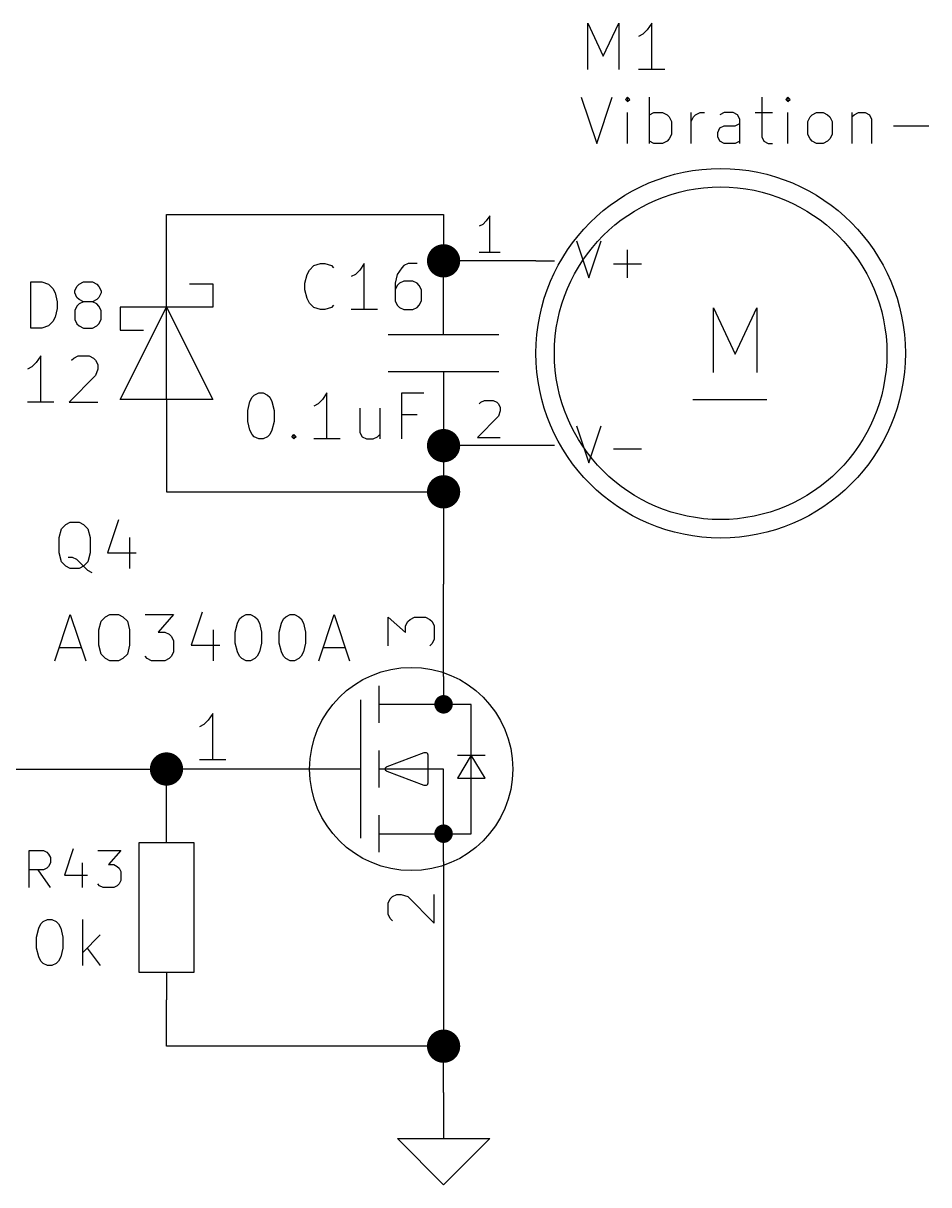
# Model space of a CAD drawing. Header units: inches. Extents: x 0.4 to 16.1, y -11.3 to -0.4.
# Drawn here: x 5.745 to 6.725, y -4.4 to -3.143 of the extents above; entities that cross this region are included whole.
import ezdxf

# ---------------------------------------------------------------- set-up
doc = ezdxf.new("R2010")
doc.units = ezdxf.units.IN
doc.header["$MEASUREMENT"] = 0
for name, color, linetype in [('GREENSIXTYFIVE', 129, 'CONTINUOUS'), ('LIGHTGREEN', 92, 'CONTINUOUS'), ('LIGHTRED', 12, 'CONTINUOUS'), ('RED', 14, 'CONTINUOUS')]:
    doc.layers.add(name, color=color, linetype=linetype)

msp = doc.modelspace()

# ---------------------------------------------------------------- linework, layer by layer
at = {"layer": 'GREENSIXTYFIVE', "linetype": 'CONTINUOUS'}
for p, q in [((6.3563, -3.1928), (6.3563, -3.1428)), ((6.3563, -3.1428), (6.3729, -3.1785)), ((6.3563, -3.1928), (6.3563, -3.1428)), ((6.3563, -3.1428), (6.3729, -3.1785)), ((6.3729, -3.1785), (6.3896, -3.1428)), ((6.3729, -3.1785), (6.3896, -3.1428)), ((6.3896, -3.1428), (6.3896, -3.1928)), ((6.3896, -3.1428), (6.3896, -3.1928)), ((6.4253, -3.1428), (6.4206, -3.1499)), ((6.4253, -3.1428), (6.4206, -3.1499)), ((6.4253, -3.1928), (6.4253, -3.1428)), ((6.4253, -3.1928), (6.4253, -3.1428)), ((6.4158, -3.1547), (6.411, -3.1571)), ((6.4158, -3.1547), (6.411, -3.1571)), ((6.4206, -3.1499), (6.4158, -3.1547)), ((6.4206, -3.1499), (6.4158, -3.1547)), ((6.4396, -3.1928), (6.411, -3.1928)), ((6.4396, -3.1928), (6.411, -3.1928)), ((6.3491, -3.2228), (6.3658, -3.2728)), ((6.3491, -3.2228), (6.3658, -3.2728)), ((6.3658, -3.2728), (6.3825, -3.2228)), ((6.3658, -3.2728), (6.3825, -3.2228)), ((6.3991, -3.2228), (6.3968, -3.2252)), ((6.3991, -3.2228), (6.3968, -3.2252)), ((6.3968, -3.2252), (6.3991, -3.2276)), ((6.3968, -3.2252), (6.3991, -3.2276)), ((6.4015, -3.2252), (6.3991, -3.2228)), ((6.3991, -3.2228), (6.3991, -3.2276)), ((6.4015, -3.2252), (6.3991, -3.2228)), ((6.3991, -3.2228), (6.3991, -3.2276)), ((6.3991, -3.2276), (6.4015, -3.2252)), ((6.3991, -3.2276), (6.4015, -3.2252)), ((6.4229, -3.2728), (6.4229, -3.2228)), ((6.4229, -3.2728), (6.4229, -3.2228)), ((6.5444, -3.2228), (6.5444, -3.2657)), ((6.5444, -3.2228), (6.5444, -3.2657)), ((6.5729, -3.2228), (6.5706, -3.2252)), ((6.5729, -3.2228), (6.5706, -3.2252)), ((6.5706, -3.2252), (6.5729, -3.2276)), ((6.5706, -3.2252), (6.5729, -3.2276)), ((6.5753, -3.2252), (6.5729, -3.2228)), ((6.5729, -3.2228), (6.5729, -3.2276)), ((6.5753, -3.2252), (6.5729, -3.2228)), ((6.5729, -3.2228), (6.5729, -3.2276)), ((6.5729, -3.2276), (6.5753, -3.2252)), ((6.5729, -3.2276), (6.5753, -3.2252)), ((6.3991, -3.2728), (6.3991, -3.2395)), ((6.3991, -3.2728), (6.3991, -3.2395)), ((6.4229, -3.2419), (6.4277, -3.2395)), ((6.4229, -3.2419), (6.4277, -3.2395)), ((6.4277, -3.2395), (6.4372, -3.2395)), ((6.4277, -3.2395), (6.4372, -3.2395)), ((6.4372, -3.2395), (6.442, -3.2419)), ((6.4372, -3.2395), (6.442, -3.2419)), ((6.442, -3.2419), (6.4444, -3.2442)), ((6.442, -3.2419), (6.4444, -3.2442)), ((6.4682, -3.2728), (6.4682, -3.2395)), ((6.4682, -3.2728), (6.4682, -3.2395)), ((6.4706, -3.2442), (6.4729, -3.2419)), ((6.4706, -3.2442), (6.4729, -3.2419)), ((6.4729, -3.2419), (6.4777, -3.2395)), ((6.4729, -3.2419), (6.4777, -3.2395)), ((6.4777, -3.2395), (6.4825, -3.2395)), ((6.4777, -3.2395), (6.4825, -3.2395)), ((6.5039, -3.2395), (6.4991, -3.2419)), ((6.5039, -3.2395), (6.4991, -3.2419)), ((6.5134, -3.2395), (6.5039, -3.2395)), ((6.5134, -3.2395), (6.5039, -3.2395)), ((6.5182, -3.2419), (6.5134, -3.2395)), ((6.5182, -3.2419), (6.5134, -3.2395)), ((6.5206, -3.2466), (6.5182, -3.2419)), ((6.5206, -3.2466), (6.5182, -3.2419)), ((6.5372, -3.2395), (6.5563, -3.2395)), ((6.5372, -3.2395), (6.5563, -3.2395)), ((6.5729, -3.2728), (6.5729, -3.2395)), ((6.5729, -3.2728), (6.5729, -3.2395)), ((6.5968, -3.2442), (6.5991, -3.2419)), ((6.5968, -3.2442), (6.5991, -3.2419)), ((6.5991, -3.2419), (6.6039, -3.2395)), ((6.5991, -3.2419), (6.6039, -3.2395)), ((6.6039, -3.2395), (6.611, -3.2395)), ((6.6039, -3.2395), (6.611, -3.2395)), ((6.611, -3.2395), (6.6158, -3.2419)), ((6.611, -3.2395), (6.6158, -3.2419)), ((6.6158, -3.2419), (6.6182, -3.2442)), ((6.6158, -3.2419), (6.6182, -3.2442)), ((6.642, -3.2395), (6.642, -3.2728)), ((6.642, -3.2395), (6.642, -3.2728)), ((6.642, -3.2442), (6.6444, -3.2419)), ((6.642, -3.2442), (6.6444, -3.2419)), ((6.6444, -3.2419), (6.6491, -3.2395)), ((6.6444, -3.2419), (6.6491, -3.2395)), ((6.6491, -3.2395), (6.6563, -3.2395)), ((6.6491, -3.2395), (6.6563, -3.2395)), ((6.6563, -3.2395), (6.661, -3.2419)), ((6.6563, -3.2395), (6.661, -3.2419)), ((6.661, -3.2419), (6.6634, -3.2466)), ((6.661, -3.2419), (6.6634, -3.2466)), ((6.4444, -3.2442), (6.4468, -3.249)), ((6.4444, -3.2442), (6.4468, -3.249)), ((6.4468, -3.249), (6.4468, -3.2633)), ((6.4468, -3.249), (6.4468, -3.2633)), ((6.4682, -3.249), (6.4706, -3.2442)), ((6.4682, -3.249), (6.4706, -3.2442)), ((6.4968, -3.2609), (6.4991, -3.2561)), ((6.4968, -3.2609), (6.4991, -3.2561)), ((6.4991, -3.2561), (6.5039, -3.2538)), ((6.4991, -3.2561), (6.5039, -3.2538)), ((6.5039, -3.2538), (6.5158, -3.2538)), ((6.5039, -3.2538), (6.5158, -3.2538)), ((6.5158, -3.2538), (6.5206, -3.2514)), ((6.5158, -3.2538), (6.5206, -3.2514)), ((6.5206, -3.2728), (6.5206, -3.2466)), ((6.5206, -3.2728), (6.5206, -3.2466)), ((6.5944, -3.249), (6.5968, -3.2442)), ((6.5944, -3.249), (6.5968, -3.2442)), ((6.5944, -3.2633), (6.5944, -3.249)), ((6.5944, -3.2633), (6.5944, -3.249)), ((6.6182, -3.2442), (6.6206, -3.249)), ((6.6182, -3.2442), (6.6206, -3.249)), ((6.6206, -3.249), (6.6206, -3.2633)), ((6.6206, -3.249), (6.6206, -3.2633)), ((6.6634, -3.2466), (6.6634, -3.2728)), ((6.6634, -3.2466), (6.6634, -3.2728)), ((6.6872, -3.2538), (6.7253, -3.2538)), ((6.6872, -3.2538), (6.7253, -3.2538)), ((6.4444, -3.268), (6.442, -3.2704)), ((6.4444, -3.268), (6.442, -3.2704)), ((6.4468, -3.2633), (6.4444, -3.268)), ((6.4468, -3.2633), (6.4444, -3.268)), ((6.4968, -3.2657), (6.4968, -3.2609)), ((6.4968, -3.2657), (6.4968, -3.2609)), ((6.4991, -3.2704), (6.4968, -3.2657)), ((6.4991, -3.2704), (6.4968, -3.2657)), ((6.5444, -3.2657), (6.5468, -3.2704)), ((6.5444, -3.2657), (6.5468, -3.2704)), ((6.5968, -3.268), (6.5944, -3.2633)), ((6.5968, -3.268), (6.5944, -3.2633)), ((6.5991, -3.2704), (6.5968, -3.268)), ((6.5991, -3.2704), (6.5968, -3.268)), ((6.6182, -3.268), (6.6158, -3.2704)), ((6.6182, -3.268), (6.6158, -3.2704)), ((6.6206, -3.2633), (6.6182, -3.268)), ((6.6206, -3.2633), (6.6182, -3.268)), ((6.4277, -3.2728), (6.4229, -3.2704)), ((6.4277, -3.2728), (6.4229, -3.2704)), ((6.4372, -3.2728), (6.4277, -3.2728)), ((6.4372, -3.2728), (6.4277, -3.2728)), ((6.442, -3.2704), (6.4372, -3.2728)), ((6.442, -3.2704), (6.4372, -3.2728)), ((6.5039, -3.2728), (6.4991, -3.2704)), ((6.5039, -3.2728), (6.4991, -3.2704)), ((6.5158, -3.2728), (6.5039, -3.2728)), ((6.5158, -3.2728), (6.5039, -3.2728)), ((6.5206, -3.2704), (6.5158, -3.2728)), ((6.5206, -3.2704), (6.5158, -3.2728)), ((6.5468, -3.2704), (6.5515, -3.2728)), ((6.5468, -3.2704), (6.5515, -3.2728)), ((6.5515, -3.2728), (6.5563, -3.2728)), ((6.5515, -3.2728), (6.5563, -3.2728)), ((6.6039, -3.2728), (6.5991, -3.2704)), ((6.6039, -3.2728), (6.5991, -3.2704)), ((6.611, -3.2728), (6.6039, -3.2728)), ((6.611, -3.2728), (6.6039, -3.2728)), ((6.6158, -3.2704), (6.611, -3.2728)), ((6.6158, -3.2704), (6.611, -3.2728)), ((6.3438, -3.3785), (6.3571, -3.4185)), ((6.3438, -3.3785), (6.3571, -3.4185)), ((6.3571, -3.4185), (6.3705, -3.3785)), ((6.3571, -3.4185), (6.3705, -3.3785)), ((6.399, -3.4185), (6.399, -3.388)), ((6.399, -3.4185), (6.399, -3.388)), ((6.0547, -3.4099), (6.0594, -3.4052)), ((6.0547, -3.4099), (6.0594, -3.4052)), ((6.0594, -3.4052), (6.0666, -3.4028)), ((6.0594, -3.4052), (6.0666, -3.4028)), ((6.0666, -3.4028), (6.0713, -3.4028)), ((6.0666, -3.4028), (6.0713, -3.4028)), ((6.0713, -3.4028), (6.0785, -3.4052)), ((6.0713, -3.4028), (6.0785, -3.4052)), ((6.0785, -3.4052), (6.0809, -3.4076)), ((6.0785, -3.4052), (6.0809, -3.4076)), ((6.1142, -3.4028), (6.1094, -3.4099)), ((6.1142, -3.4028), (6.1094, -3.4099)), ((6.1142, -3.4528), (6.1142, -3.4028)), ((6.1142, -3.4528), (6.1142, -3.4028)), ((6.1571, -3.4052), (6.1547, -3.4076)), ((6.1571, -3.4052), (6.1547, -3.4076)), ((6.1618, -3.4028), (6.1571, -3.4052)), ((6.1618, -3.4028), (6.1571, -3.4052)), ((6.1713, -3.4028), (6.1618, -3.4028)), ((6.1713, -3.4028), (6.1618, -3.4028)), ((6.3838, -3.4033), (6.4143, -3.4033)), ((6.3838, -3.4033), (6.4143, -3.4033)), ((6.0499, -3.4242), (6.0523, -3.4147)), ((6.0499, -3.4242), (6.0523, -3.4147)), ((6.0523, -3.4147), (6.0547, -3.4099)), ((6.0523, -3.4147), (6.0547, -3.4099)), ((6.1047, -3.4147), (6.0999, -3.4171)), ((6.1047, -3.4147), (6.0999, -3.4171)), ((6.1094, -3.4099), (6.1047, -3.4147)), ((6.1094, -3.4099), (6.1047, -3.4147)), ((6.1499, -3.4147), (6.1475, -3.4242)), ((6.1499, -3.4147), (6.1475, -3.4242)), ((6.1547, -3.4076), (6.1499, -3.4147)), ((6.1547, -3.4076), (6.1499, -3.4147)), ((5.7531, -3.4728), (5.7531, -3.4228)), ((5.7531, -3.4228), (5.765, -3.4228)), ((5.7531, -3.4728), (5.7531, -3.4228)), ((5.7531, -3.4228), (5.765, -3.4228)), ((5.765, -3.4228), (5.7721, -3.4252)), ((5.765, -3.4228), (5.7721, -3.4252)), ((5.7721, -3.4252), (5.7769, -3.4299)), ((5.7721, -3.4252), (5.7769, -3.4299)), ((5.7769, -3.4299), (5.7793, -3.4347)), ((5.7769, -3.4299), (5.7793, -3.4347)), ((5.8007, -3.4323), (5.8031, -3.4276)), ((5.8007, -3.4323), (5.8031, -3.4276)), ((5.8031, -3.4276), (5.8055, -3.4252)), ((5.8031, -3.4276), (5.8055, -3.4252)), ((5.8055, -3.4252), (5.8102, -3.4228)), ((5.8055, -3.4252), (5.8102, -3.4228)), ((5.8102, -3.4228), (5.8198, -3.4228)), ((5.8102, -3.4228), (5.8198, -3.4228)), ((5.8198, -3.4228), (5.8245, -3.4252)), ((5.8198, -3.4228), (5.8245, -3.4252)), ((5.8245, -3.4252), (5.8269, -3.4276)), ((5.8245, -3.4252), (5.8269, -3.4276)), ((5.8269, -3.4276), (5.8293, -3.4323)), ((5.8269, -3.4276), (5.8293, -3.4323)), ((6.0499, -3.4314), (6.0499, -3.4242)), ((6.0499, -3.4314), (6.0499, -3.4242)), ((6.0523, -3.4409), (6.0499, -3.4314)), ((6.0523, -3.4409), (6.0499, -3.4314)), ((6.1475, -3.4242), (6.1475, -3.4433)), ((6.1475, -3.4242), (6.1475, -3.4433)), ((6.1499, -3.4266), (6.1475, -3.4314)), ((6.1499, -3.4266), (6.1475, -3.4314)), ((6.1523, -3.4242), (6.1499, -3.4266)), ((6.1523, -3.4242), (6.1499, -3.4266)), ((6.1571, -3.4219), (6.1523, -3.4242)), ((6.1571, -3.4219), (6.1523, -3.4242)), ((6.1666, -3.4219), (6.1571, -3.4219)), ((6.1666, -3.4219), (6.1571, -3.4219)), ((6.1713, -3.4242), (6.1666, -3.4219)), ((6.1713, -3.4242), (6.1666, -3.4219)), ((6.1737, -3.4266), (6.1713, -3.4242)), ((6.1737, -3.4266), (6.1713, -3.4242)), ((6.1761, -3.4314), (6.1737, -3.4266)), ((6.1761, -3.4314), (6.1737, -3.4266)), ((6.1761, -3.4433), (6.1761, -3.4314)), ((6.1761, -3.4433), (6.1761, -3.4314)), ((5.7793, -3.4347), (5.7817, -3.4442)), ((5.7793, -3.4347), (5.7817, -3.4442)), ((5.7817, -3.4442), (5.7817, -3.4514)), ((5.7817, -3.4442), (5.7817, -3.4514)), ((5.8007, -3.4347), (5.8007, -3.4323)), ((5.8007, -3.4347), (5.8007, -3.4323)), ((5.8031, -3.4395), (5.8007, -3.4347)), ((5.8031, -3.4395), (5.8007, -3.4347)), ((5.8055, -3.4419), (5.8031, -3.4395)), ((5.8055, -3.4419), (5.8031, -3.4395)), ((5.8102, -3.4442), (5.8055, -3.4419)), ((5.8102, -3.4442), (5.8055, -3.4419)), ((5.8102, -3.4442), (5.8055, -3.4466)), ((5.8102, -3.4442), (5.8055, -3.4466)), ((5.8198, -3.4442), (5.8102, -3.4442)), ((5.8198, -3.4442), (5.8102, -3.4442)), ((5.8245, -3.4419), (5.8198, -3.4442)), ((5.8245, -3.4419), (5.8198, -3.4442)), ((5.8245, -3.4466), (5.8198, -3.4442)), ((5.8245, -3.4466), (5.8198, -3.4442)), ((5.8269, -3.4395), (5.8245, -3.4419)), ((5.8269, -3.4395), (5.8245, -3.4419)), ((5.8293, -3.4347), (5.8269, -3.4395)), ((5.8293, -3.4347), (5.8269, -3.4395)), ((5.8293, -3.4323), (5.8293, -3.4347)), ((5.8293, -3.4323), (5.8293, -3.4347)), ((6.0547, -3.4457), (6.0523, -3.4409)), ((6.0547, -3.4457), (6.0523, -3.4409)), ((6.1475, -3.4433), (6.1499, -3.448)), ((6.1475, -3.4433), (6.1499, -3.448)), ((6.1737, -3.448), (6.1761, -3.4433)), ((6.1737, -3.448), (6.1761, -3.4433)), ((5.7817, -3.4514), (5.7793, -3.4609)), ((5.7817, -3.4514), (5.7793, -3.4609)), ((5.8031, -3.449), (5.8007, -3.4538)), ((5.8031, -3.449), (5.8007, -3.4538)), ((5.8007, -3.4538), (5.8007, -3.4633)), ((5.8007, -3.4538), (5.8007, -3.4633)), ((5.8055, -3.4466), (5.8031, -3.449)), ((5.8055, -3.4466), (5.8031, -3.449)), ((5.8269, -3.449), (5.8245, -3.4466)), ((5.8269, -3.449), (5.8245, -3.4466)), ((5.8293, -3.4538), (5.8269, -3.449)), ((5.8293, -3.4538), (5.8269, -3.449)), ((5.8293, -3.4633), (5.8293, -3.4538)), ((5.8293, -3.4633), (5.8293, -3.4538)), ((6.0594, -3.4504), (6.0547, -3.4457)), ((6.0594, -3.4504), (6.0547, -3.4457)), ((6.0666, -3.4528), (6.0594, -3.4504)), ((6.0666, -3.4528), (6.0594, -3.4504)), ((6.0713, -3.4528), (6.0666, -3.4528)), ((6.0713, -3.4528), (6.0666, -3.4528)), ((6.0785, -3.4504), (6.0713, -3.4528)), ((6.0785, -3.4504), (6.0713, -3.4528)), ((6.0809, -3.448), (6.0785, -3.4504)), ((6.0809, -3.448), (6.0785, -3.4504)), ((6.1285, -3.4528), (6.0999, -3.4528)), ((6.1285, -3.4528), (6.0999, -3.4528)), ((6.1499, -3.448), (6.1523, -3.4504)), ((6.1499, -3.448), (6.1523, -3.4504)), ((6.1523, -3.4504), (6.1571, -3.4528)), ((6.1523, -3.4504), (6.1571, -3.4528)), ((6.1571, -3.4528), (6.1666, -3.4528)), ((6.1571, -3.4528), (6.1666, -3.4528)), ((6.1666, -3.4528), (6.1713, -3.4504)), ((6.1666, -3.4528), (6.1713, -3.4504)), ((6.1713, -3.4504), (6.1737, -3.448)), ((6.1713, -3.4504), (6.1737, -3.448)), ((5.7769, -3.4657), (5.7721, -3.4704)), ((5.7769, -3.4657), (5.7721, -3.4704)), ((5.7793, -3.4609), (5.7769, -3.4657)), ((5.7793, -3.4609), (5.7769, -3.4657)), ((5.8007, -3.4633), (5.8031, -3.468)), ((5.8007, -3.4633), (5.8031, -3.468)), ((5.8031, -3.468), (5.8055, -3.4704)), ((5.8031, -3.468), (5.8055, -3.4704)), ((5.8245, -3.4704), (5.8269, -3.468)), ((5.8245, -3.4704), (5.8269, -3.468)), ((5.8269, -3.468), (5.8293, -3.4633)), ((5.8269, -3.468), (5.8293, -3.4633)), ((5.765, -3.4728), (5.7531, -3.4728)), ((5.765, -3.4728), (5.7531, -3.4728)), ((5.7721, -3.4704), (5.765, -3.4728)), ((5.7721, -3.4704), (5.765, -3.4728)), ((5.8055, -3.4704), (5.8102, -3.4728)), ((5.8055, -3.4704), (5.8102, -3.4728)), ((5.8102, -3.4728), (5.8198, -3.4728)), ((5.8102, -3.4728), (5.8198, -3.4728)), ((5.8198, -3.4728), (5.8245, -3.4704)), ((5.8198, -3.4728), (5.8245, -3.4704)), ((5.7638, -3.5028), (5.759, -3.5099)), ((5.7638, -3.5028), (5.759, -3.5099)), ((5.7638, -3.5528), (5.7638, -3.5028)), ((5.7638, -3.5528), (5.7638, -3.5028)), ((5.7971, -3.5076), (5.7995, -3.5052)), ((5.7971, -3.5076), (5.7995, -3.5052)), ((5.7995, -3.5052), (5.8043, -3.5028)), ((5.7995, -3.5052), (5.8043, -3.5028)), ((5.8043, -3.5028), (5.8162, -3.5028)), ((5.8043, -3.5028), (5.8162, -3.5028)), ((5.8162, -3.5028), (5.8209, -3.5052)), ((5.8162, -3.5028), (5.8209, -3.5052)), ((5.8209, -3.5052), (5.8233, -3.5076)), ((5.8209, -3.5052), (5.8233, -3.5076)), ((5.8233, -3.5076), (5.8257, -3.5123)), ((5.8233, -3.5076), (5.8257, -3.5123)), ((5.7543, -3.5147), (5.7495, -3.5171)), ((5.7543, -3.5147), (5.7495, -3.5171)), ((5.759, -3.5099), (5.7543, -3.5147)), ((5.759, -3.5099), (5.7543, -3.5147)), ((5.8257, -3.5171), (5.8233, -3.5242)), ((5.8257, -3.5171), (5.8233, -3.5242)), ((5.8257, -3.5123), (5.8257, -3.5171)), ((5.8257, -3.5123), (5.8257, -3.5171)), ((5.8233, -3.5242), (5.7948, -3.5528)), ((5.8233, -3.5242), (5.7948, -3.5528)), ((5.9928, -3.5476), (5.9951, -3.5452)), ((5.9928, -3.5476), (5.9951, -3.5452)), ((5.9951, -3.5452), (5.9999, -3.5428)), ((5.9951, -3.5452), (5.9999, -3.5428)), ((5.9999, -3.5428), (6.0047, -3.5428)), ((5.9999, -3.5428), (6.0047, -3.5428)), ((6.0047, -3.5428), (6.0094, -3.5452)), ((6.0047, -3.5428), (6.0094, -3.5452)), ((6.0094, -3.5452), (6.0118, -3.5476)), ((6.0094, -3.5452), (6.0118, -3.5476)), ((6.0737, -3.5428), (6.069, -3.5499)), ((6.0737, -3.5428), (6.069, -3.5499)), ((6.0737, -3.5928), (6.0737, -3.5428)), ((6.0737, -3.5928), (6.0737, -3.5428)), ((6.1547, -3.5928), (6.1547, -3.5428)), ((6.1547, -3.5428), (6.1785, -3.5428)), ((6.1547, -3.5928), (6.1547, -3.5428)), ((6.1547, -3.5428), (6.1785, -3.5428)), ((5.7781, -3.5528), (5.7495, -3.5528)), ((5.7781, -3.5528), (5.7495, -3.5528)), ((5.7948, -3.5528), (5.8257, -3.5528)), ((5.7948, -3.5528), (5.8257, -3.5528)), ((5.988, -3.5619), (5.9904, -3.5523)), ((5.988, -3.5619), (5.9904, -3.5523)), ((5.9904, -3.5523), (5.9928, -3.5476)), ((5.9904, -3.5523), (5.9928, -3.5476)), ((6.0118, -3.5476), (6.0142, -3.5523)), ((6.0118, -3.5476), (6.0142, -3.5523)), ((6.0142, -3.5523), (6.0166, -3.5619)), ((6.0142, -3.5523), (6.0166, -3.5619)), ((6.0642, -3.5547), (6.0594, -3.5571)), ((6.0642, -3.5547), (6.0594, -3.5571)), ((6.069, -3.5499), (6.0642, -3.5547)), ((6.069, -3.5499), (6.0642, -3.5547)), ((5.988, -3.5738), (5.988, -3.5619)), ((5.988, -3.5738), (5.988, -3.5619)), ((6.0166, -3.5619), (6.0166, -3.5738)), ((6.0166, -3.5619), (6.0166, -3.5738)), ((6.1094, -3.5595), (6.1094, -3.5857)), ((6.1094, -3.5595), (6.1094, -3.5857)), ((6.1309, -3.5595), (6.1309, -3.5928)), ((6.1309, -3.5595), (6.1309, -3.5928)), ((6.1713, -3.5666), (6.1547, -3.5666)), ((6.1713, -3.5666), (6.1547, -3.5666)), ((5.9904, -3.5833), (5.988, -3.5738)), ((5.9904, -3.5833), (5.988, -3.5738)), ((6.0166, -3.5738), (6.0142, -3.5833)), ((6.0166, -3.5738), (6.0142, -3.5833)), ((6.3438, -3.5785), (6.3571, -3.6185)), ((6.3438, -3.5785), (6.3571, -3.6185)), ((6.3571, -3.6185), (6.3705, -3.5785)), ((6.3571, -3.6185), (6.3705, -3.5785)), ((5.9928, -3.588), (5.9904, -3.5833)), ((5.9928, -3.588), (5.9904, -3.5833)), ((5.9951, -3.5904), (5.9928, -3.588)), ((5.9951, -3.5904), (5.9928, -3.588)), ((5.9999, -3.5928), (5.9951, -3.5904)), ((5.9999, -3.5928), (5.9951, -3.5904)), ((6.0047, -3.5928), (5.9999, -3.5928)), ((6.0047, -3.5928), (5.9999, -3.5928)), ((6.0094, -3.5904), (6.0047, -3.5928)), ((6.0094, -3.5904), (6.0047, -3.5928)), ((6.0118, -3.588), (6.0094, -3.5904)), ((6.0118, -3.588), (6.0094, -3.5904)), ((6.0142, -3.5833), (6.0118, -3.588)), ((6.0142, -3.5833), (6.0118, -3.588)), ((6.0356, -3.5904), (6.038, -3.588)), ((6.0356, -3.5904), (6.038, -3.588)), ((6.038, -3.5928), (6.0356, -3.5904)), ((6.038, -3.5928), (6.0356, -3.5904)), ((6.038, -3.588), (6.0404, -3.5904)), ((6.038, -3.588), (6.038, -3.5928)), ((6.038, -3.588), (6.0404, -3.5904)), ((6.038, -3.588), (6.038, -3.5928)), ((6.0404, -3.5904), (6.038, -3.5928)), ((6.0404, -3.5904), (6.038, -3.5928)), ((6.088, -3.5928), (6.0594, -3.5928)), ((6.088, -3.5928), (6.0594, -3.5928)), ((6.1094, -3.5857), (6.1118, -3.5904)), ((6.1094, -3.5857), (6.1118, -3.5904)), ((6.1118, -3.5904), (6.1166, -3.5928)), ((6.1118, -3.5904), (6.1166, -3.5928)), ((6.1166, -3.5928), (6.1237, -3.5928)), ((6.1166, -3.5928), (6.1237, -3.5928)), ((6.1237, -3.5928), (6.1285, -3.5904)), ((6.1237, -3.5928), (6.1285, -3.5904)), ((6.1285, -3.5904), (6.1309, -3.588)), ((6.1285, -3.5904), (6.1309, -3.588)), ((6.3838, -3.6033), (6.4143, -3.6033)), ((6.3838, -3.6033), (6.4143, -3.6033)), ((5.791, -3.6852), (5.7958, -3.6828)), ((5.791, -3.6852), (5.7958, -3.6828)), ((5.7958, -3.6828), (5.8053, -3.6828)), ((5.7958, -3.6828), (5.8053, -3.6828)), ((5.8053, -3.6828), (5.8101, -3.6852)), ((5.8053, -3.6828), (5.8101, -3.6852)), ((5.8482, -3.6804), (5.8363, -3.7161)), ((5.8482, -3.6804), (5.8363, -3.7161)), ((5.7839, -3.6995), (5.7863, -3.6899)), ((5.7839, -3.6995), (5.7863, -3.6899)), ((5.7863, -3.6899), (5.791, -3.6852)), ((5.7863, -3.6899), (5.791, -3.6852)), ((5.8101, -3.6852), (5.8149, -3.6899)), ((5.8101, -3.6852), (5.8149, -3.6899)), ((5.8149, -3.6899), (5.8172, -3.6995)), ((5.8149, -3.6899), (5.8172, -3.6995)), ((5.7839, -3.7161), (5.7839, -3.6995)), ((5.7839, -3.7161), (5.7839, -3.6995)), ((5.8172, -3.6995), (5.8172, -3.7161)), ((5.8172, -3.6995), (5.8172, -3.7161)), ((5.8601, -3.6995), (5.8601, -3.7328)), ((5.8601, -3.6995), (5.8601, -3.7328)), ((5.7863, -3.7257), (5.7839, -3.7161)), ((5.7863, -3.7257), (5.7839, -3.7161)), ((5.7982, -3.7209), (5.7934, -3.7209)), ((5.7982, -3.7209), (5.7934, -3.7209)), ((5.8029, -3.7233), (5.7982, -3.7209)), ((5.8029, -3.7233), (5.7982, -3.7209)), ((5.8172, -3.7161), (5.8149, -3.7257)), ((5.8172, -3.7161), (5.8149, -3.7257)), ((5.8363, -3.7161), (5.8672, -3.7161)), ((5.8363, -3.7161), (5.8672, -3.7161)), ((5.791, -3.7304), (5.7863, -3.7257)), ((5.791, -3.7304), (5.7863, -3.7257)), ((5.7958, -3.7328), (5.791, -3.7304)), ((5.7958, -3.7328), (5.791, -3.7304)), ((5.8053, -3.7328), (5.7958, -3.7328)), ((5.8053, -3.7328), (5.7958, -3.7328)), ((5.8101, -3.7304), (5.8029, -3.7233)), ((5.8101, -3.7304), (5.8029, -3.7233)), ((5.8101, -3.7304), (5.8053, -3.7328)), ((5.8101, -3.7304), (5.8053, -3.7328)), ((5.8149, -3.7257), (5.8101, -3.7304)), ((5.8149, -3.7257), (5.8101, -3.7304)), ((5.8149, -3.7352), (5.8101, -3.7304)), ((5.8149, -3.7352), (5.8101, -3.7304)), ((5.8196, -3.7376), (5.8149, -3.7352)), ((5.8196, -3.7376), (5.8149, -3.7352)), ((5.7791, -3.8328), (5.7958, -3.7828)), ((5.7791, -3.8328), (5.7958, -3.7828)), ((5.7958, -3.7828), (5.8125, -3.8328)), ((5.7958, -3.7828), (5.8125, -3.8328)), ((5.8339, -3.7852), (5.8387, -3.7828)), ((5.8339, -3.7852), (5.8387, -3.7828)), ((5.8387, -3.7828), (5.8482, -3.7828)), ((5.8387, -3.7828), (5.8482, -3.7828)), ((5.8482, -3.7828), (5.8529, -3.7852)), ((5.8482, -3.7828), (5.8529, -3.7852)), ((5.8768, -3.7828), (5.9077, -3.7828)), ((5.8768, -3.7828), (5.9077, -3.7828)), ((5.9077, -3.7828), (5.891, -3.8019)), ((5.9077, -3.7828), (5.891, -3.8019)), ((5.9387, -3.7804), (5.9268, -3.8161)), ((5.9387, -3.7804), (5.9268, -3.8161)), ((5.9815, -3.7852), (5.9863, -3.7828)), ((5.9815, -3.7852), (5.9863, -3.7828)), ((5.9863, -3.7828), (5.991, -3.7828)), ((5.9863, -3.7828), (5.991, -3.7828)), ((5.991, -3.7828), (5.9958, -3.7852)), ((5.991, -3.7828), (5.9958, -3.7852)), ((6.0291, -3.7852), (6.0339, -3.7828)), ((6.0291, -3.7852), (6.0339, -3.7828)), ((6.0339, -3.7828), (6.0387, -3.7828)), ((6.0339, -3.7828), (6.0387, -3.7828)), ((6.0387, -3.7828), (6.0434, -3.7852)), ((6.0387, -3.7828), (6.0434, -3.7852)), ((6.0649, -3.8328), (6.0815, -3.7828)), ((6.0649, -3.8328), (6.0815, -3.7828)), ((6.0815, -3.7828), (6.0982, -3.8328)), ((6.0815, -3.7828), (6.0982, -3.8328)), ((5.8268, -3.7995), (5.8291, -3.7899)), ((5.8268, -3.7995), (5.8291, -3.7899)), ((5.8291, -3.7899), (5.8339, -3.7852)), ((5.8291, -3.7899), (5.8339, -3.7852)), ((5.8529, -3.7852), (5.8577, -3.7899)), ((5.8529, -3.7852), (5.8577, -3.7899)), ((5.8577, -3.7899), (5.8601, -3.7995)), ((5.8577, -3.7899), (5.8601, -3.7995)), ((5.9744, -3.8019), (5.9768, -3.7923)), ((5.9744, -3.8019), (5.9768, -3.7923)), ((5.9768, -3.7923), (5.9791, -3.7876)), ((5.9768, -3.7923), (5.9791, -3.7876)), ((5.9791, -3.7876), (5.9815, -3.7852)), ((5.9791, -3.7876), (5.9815, -3.7852)), ((5.9958, -3.7852), (5.9982, -3.7876)), ((5.9958, -3.7852), (5.9982, -3.7876)), ((5.9982, -3.7876), (6.0006, -3.7923)), ((5.9982, -3.7876), (6.0006, -3.7923)), ((6.0006, -3.7923), (6.0029, -3.8019)), ((6.0006, -3.7923), (6.0029, -3.8019)), ((6.022, -3.8019), (6.0244, -3.7923)), ((6.022, -3.8019), (6.0244, -3.7923)), ((6.0244, -3.7923), (6.0268, -3.7876)), ((6.0244, -3.7923), (6.0268, -3.7876)), ((6.0268, -3.7876), (6.0291, -3.7852)), ((6.0268, -3.7876), (6.0291, -3.7852)), ((6.0434, -3.7852), (6.0458, -3.7876)), ((6.0434, -3.7852), (6.0458, -3.7876)), ((6.0458, -3.7876), (6.0482, -3.7923)), ((6.0458, -3.7876), (6.0482, -3.7923)), ((6.0482, -3.7923), (6.0506, -3.8019)), ((6.0482, -3.7923), (6.0506, -3.8019)), ((5.8268, -3.8161), (5.8268, -3.7995)), ((5.8268, -3.8161), (5.8268, -3.7995)), ((5.8601, -3.7995), (5.8601, -3.8161)), ((5.8601, -3.7995), (5.8601, -3.8161)), ((5.891, -3.8019), (5.8982, -3.8019)), ((5.891, -3.8019), (5.8982, -3.8019)), ((5.8982, -3.8019), (5.9029, -3.8042)), ((5.8982, -3.8019), (5.9029, -3.8042)), ((5.9029, -3.8042), (5.9053, -3.8066)), ((5.9029, -3.8042), (5.9053, -3.8066)), ((5.9053, -3.8066), (5.9077, -3.8114)), ((5.9053, -3.8066), (5.9077, -3.8114)), ((5.9506, -3.7995), (5.9506, -3.8328)), ((5.9506, -3.7995), (5.9506, -3.8328)), ((5.9744, -3.8138), (5.9744, -3.8019)), ((5.9744, -3.8138), (5.9744, -3.8019)), ((6.0029, -3.8019), (6.0029, -3.8138)), ((6.0029, -3.8019), (6.0029, -3.8138)), ((6.022, -3.8138), (6.022, -3.8019)), ((6.022, -3.8138), (6.022, -3.8019)), ((6.0506, -3.8019), (6.0506, -3.8138)), ((6.0506, -3.8019), (6.0506, -3.8138)), ((5.7839, -3.8185), (5.8077, -3.8185)), ((5.7839, -3.8185), (5.8077, -3.8185)), ((5.8291, -3.8257), (5.8268, -3.8161)), ((5.8291, -3.8257), (5.8268, -3.8161)), ((5.8601, -3.8161), (5.8577, -3.8257)), ((5.8601, -3.8161), (5.8577, -3.8257)), ((5.9077, -3.8114), (5.9077, -3.8233)), ((5.9077, -3.8114), (5.9077, -3.8233)), ((5.9268, -3.8161), (5.9577, -3.8161)), ((5.9268, -3.8161), (5.9577, -3.8161)), ((5.9768, -3.8233), (5.9744, -3.8138)), ((5.9768, -3.8233), (5.9744, -3.8138)), ((6.0029, -3.8138), (6.0006, -3.8233)), ((6.0029, -3.8138), (6.0006, -3.8233)), ((6.0244, -3.8233), (6.022, -3.8138)), ((6.0244, -3.8233), (6.022, -3.8138)), ((6.0506, -3.8138), (6.0482, -3.8233)), ((6.0506, -3.8138), (6.0482, -3.8233)), ((6.0696, -3.8185), (6.0934, -3.8185)), ((6.0696, -3.8185), (6.0934, -3.8185)), ((5.8339, -3.8304), (5.8291, -3.8257)), ((5.8339, -3.8304), (5.8291, -3.8257)), ((5.8387, -3.8328), (5.8339, -3.8304)), ((5.8387, -3.8328), (5.8339, -3.8304)), ((5.8482, -3.8328), (5.8387, -3.8328)), ((5.8482, -3.8328), (5.8387, -3.8328)), ((5.8529, -3.8304), (5.8482, -3.8328)), ((5.8529, -3.8304), (5.8482, -3.8328)), ((5.8577, -3.8257), (5.8529, -3.8304)), ((5.8577, -3.8257), (5.8529, -3.8304)), ((5.8791, -3.8304), (5.8768, -3.828)), ((5.8791, -3.8304), (5.8768, -3.828)), ((5.8839, -3.8328), (5.8791, -3.8304)), ((5.8839, -3.8328), (5.8791, -3.8304)), ((5.8982, -3.8328), (5.8839, -3.8328)), ((5.8982, -3.8328), (5.8839, -3.8328)), ((5.9029, -3.8304), (5.8982, -3.8328)), ((5.9029, -3.8304), (5.8982, -3.8328)), ((5.9053, -3.828), (5.9029, -3.8304)), ((5.9053, -3.828), (5.9029, -3.8304)), ((5.9077, -3.8233), (5.9053, -3.828)), ((5.9077, -3.8233), (5.9053, -3.828)), ((5.9791, -3.828), (5.9768, -3.8233)), ((5.9791, -3.828), (5.9768, -3.8233)), ((5.9815, -3.8304), (5.9791, -3.828)), ((5.9815, -3.8304), (5.9791, -3.828)), ((5.9863, -3.8328), (5.9815, -3.8304)), ((5.9863, -3.8328), (5.9815, -3.8304)), ((5.991, -3.8328), (5.9863, -3.8328)), ((5.991, -3.8328), (5.9863, -3.8328)), ((5.9958, -3.8304), (5.991, -3.8328)), ((5.9958, -3.8304), (5.991, -3.8328)), ((5.9982, -3.828), (5.9958, -3.8304)), ((5.9982, -3.828), (5.9958, -3.8304)), ((6.0006, -3.8233), (5.9982, -3.828)), ((6.0006, -3.8233), (5.9982, -3.828)), ((6.0268, -3.828), (6.0244, -3.8233)), ((6.0268, -3.828), (6.0244, -3.8233)), ((6.0291, -3.8304), (6.0268, -3.828)), ((6.0291, -3.8304), (6.0268, -3.828)), ((6.0339, -3.8328), (6.0291, -3.8304)), ((6.0339, -3.8328), (6.0291, -3.8304)), ((6.0387, -3.8328), (6.0339, -3.8328)), ((6.0387, -3.8328), (6.0339, -3.8328)), ((6.0434, -3.8304), (6.0387, -3.8328)), ((6.0434, -3.8304), (6.0387, -3.8328)), ((6.0458, -3.828), (6.0434, -3.8304)), ((6.0458, -3.828), (6.0434, -3.8304)), ((6.0482, -3.8233), (6.0458, -3.828)), ((6.0482, -3.8233), (6.0458, -3.828)), ((5.7514, -4.0782), (5.7514, -4.0382)), ((5.7514, -4.0382), (5.7667, -4.0382)), ((5.7514, -4.0782), (5.7514, -4.0382)), ((5.7514, -4.0382), (5.7667, -4.0382)), ((5.7667, -4.0382), (5.7705, -4.0401)), ((5.7667, -4.0382), (5.7705, -4.0401)), ((5.7705, -4.0401), (5.7724, -4.0421)), ((5.7705, -4.0401), (5.7724, -4.0421)), ((5.7724, -4.0421), (5.7743, -4.0459)), ((5.7724, -4.0421), (5.7743, -4.0459)), ((5.7743, -4.0459), (5.7743, -4.0516)), ((5.7743, -4.0459), (5.7743, -4.0516)), ((5.799, -4.0363), (5.7895, -4.0649)), ((5.799, -4.0363), (5.7895, -4.0649)), ((5.8257, -4.0382), (5.8505, -4.0382)), ((5.8257, -4.0382), (5.8505, -4.0382)), ((5.8505, -4.0382), (5.8371, -4.0535)), ((5.8505, -4.0382), (5.8371, -4.0535)), ((5.7667, -4.0592), (5.7514, -4.0592)), ((5.7667, -4.0592), (5.7514, -4.0592)), ((5.7743, -4.0782), (5.761, -4.0592)), ((5.7743, -4.0782), (5.761, -4.0592)), ((5.7705, -4.0573), (5.7667, -4.0592)), ((5.7705, -4.0573), (5.7667, -4.0592)), ((5.7724, -4.0554), (5.7705, -4.0573)), ((5.7724, -4.0554), (5.7705, -4.0573)), ((5.7743, -4.0516), (5.7724, -4.0554)), ((5.7743, -4.0516), (5.7724, -4.0554)), ((5.8086, -4.0516), (5.8086, -4.0782)), ((5.8086, -4.0516), (5.8086, -4.0782)), ((5.8371, -4.0535), (5.8429, -4.0535)), ((5.8371, -4.0535), (5.8429, -4.0535)), ((5.8429, -4.0535), (5.8467, -4.0554)), ((5.8429, -4.0535), (5.8467, -4.0554)), ((5.8467, -4.0554), (5.8486, -4.0573)), ((5.8467, -4.0554), (5.8486, -4.0573)), ((5.8486, -4.0573), (5.8505, -4.0611)), ((5.8486, -4.0573), (5.8505, -4.0611)), ((5.7895, -4.0649), (5.8143, -4.0649)), ((5.7895, -4.0649), (5.8143, -4.0649)), ((5.8505, -4.0706), (5.8486, -4.0744)), ((5.8505, -4.0706), (5.8486, -4.0744)), ((5.8505, -4.0611), (5.8505, -4.0706)), ((5.8505, -4.0611), (5.8505, -4.0706)), ((5.8276, -4.0763), (5.8257, -4.0744)), ((5.8276, -4.0763), (5.8257, -4.0744)), ((5.8314, -4.0782), (5.8276, -4.0763)), ((5.8314, -4.0782), (5.8276, -4.0763)), ((5.8429, -4.0782), (5.8314, -4.0782)), ((5.8429, -4.0782), (5.8314, -4.0782)), ((5.8467, -4.0763), (5.8429, -4.0782)), ((5.8467, -4.0763), (5.8429, -4.0782)), ((5.8486, -4.0744), (5.8467, -4.0763)), ((5.8486, -4.0744), (5.8467, -4.0763)), ((5.7593, -4.1319), (5.7617, -4.1223)), ((5.7593, -4.1319), (5.7617, -4.1223)), ((5.7617, -4.1223), (5.764, -4.1176)), ((5.7617, -4.1223), (5.764, -4.1176)), ((5.764, -4.1176), (5.7664, -4.1152)), ((5.764, -4.1176), (5.7664, -4.1152)), ((5.7664, -4.1152), (5.7712, -4.1128)), ((5.7664, -4.1152), (5.7712, -4.1128)), ((5.7712, -4.1128), (5.776, -4.1128)), ((5.7712, -4.1128), (5.776, -4.1128)), ((5.776, -4.1128), (5.7807, -4.1152)), ((5.776, -4.1128), (5.7807, -4.1152)), ((5.7807, -4.1152), (5.7831, -4.1176)), ((5.7807, -4.1152), (5.7831, -4.1176)), ((5.7831, -4.1176), (5.7855, -4.1223)), ((5.7831, -4.1176), (5.7855, -4.1223)), ((5.7855, -4.1223), (5.7879, -4.1319)), ((5.7855, -4.1223), (5.7879, -4.1319)), ((5.8093, -4.1628), (5.8093, -4.1128)), ((5.8093, -4.1628), (5.8093, -4.1128)), ((5.7593, -4.1438), (5.7593, -4.1319)), ((5.7593, -4.1438), (5.7593, -4.1319)), ((5.7879, -4.1319), (5.7879, -4.1438)), ((5.7879, -4.1319), (5.7879, -4.1438)), ((5.8283, -4.1295), (5.8093, -4.1485)), ((5.8283, -4.1295), (5.8093, -4.1485)), ((5.7617, -4.1533), (5.7593, -4.1438)), ((5.7617, -4.1533), (5.7593, -4.1438)), ((5.7879, -4.1438), (5.7855, -4.1533)), ((5.7879, -4.1438), (5.7855, -4.1533)), ((5.814, -4.1438), (5.8283, -4.1628)), ((5.814, -4.1438), (5.8283, -4.1628)), ((5.764, -4.158), (5.7617, -4.1533)), ((5.764, -4.158), (5.7617, -4.1533)), ((5.7664, -4.1604), (5.764, -4.158)), ((5.7664, -4.1604), (5.764, -4.158)), ((5.7712, -4.1628), (5.7664, -4.1604)), ((5.7712, -4.1628), (5.7664, -4.1604)), ((5.7807, -4.1604), (5.776, -4.1628)), ((5.7807, -4.1604), (5.776, -4.1628)), ((5.7831, -4.158), (5.7807, -4.1604)), ((5.7831, -4.158), (5.7807, -4.1604)), ((5.7855, -4.1533), (5.7831, -4.158)), ((5.7855, -4.1533), (5.7831, -4.158)), ((5.776, -4.1628), (5.7712, -4.1628)), ((5.776, -4.1628), (5.7712, -4.1628))]:
    msp.add_line(p, q, dxfattribs=at)
at = {"layer": 'LIGHTGREEN', "linetype": 'CONTINUOUS'}
for p, q in [((5.9, -3.35), (6.2, -3.35)), ((6.2, -3.35), (6.2, -3.4)), ((6.2, -3.6), (6.2, -3.65)), ((5.9, -3.65), (6.2, -3.65)), ((6.2, -3.65), (6.2, -3.75)), ((5.7, -3.95), (5.9, -3.95)), ((5.9, -4), (5.9, -3.95)), ((6.2, -4.15), (6.2, -4.25)), ((5.9, -4.25), (5.9, -4.2)), ((6.2, -4.25), (5.9, -4.25)), ((6.2, -4.3), (6.2, -4.25))]:
    msp.add_line(p, q, dxfattribs=at)
at = {"layer": 'LIGHTGREEN', "const_width": 0.018}
for points in [[(6.191, -3.4, 1), (6.209, -3.4, 1)], [(6.191, -3.6, 1), (6.209, -3.6, 1)], [(6.191, -3.65, 1), (6.209, -3.65, 1)], [(5.891, -3.95, 1), (5.909, -3.95, 1)], [(6.191, -4.25, 1), (6.209, -4.25, 1)]]:
    msp.add_lwpolyline(points, format="xyb", close=True, dxfattribs=at)
at = {"layer": 'LIGHTRED', "linetype": 'CONTINUOUS'}
for p, q in [((6.25, -3.3511), (6.2462, -3.3568)), ((6.25, -3.3511), (6.2462, -3.3568)), ((6.25, -3.3911), (6.25, -3.3511)), ((6.25, -3.3911), (6.25, -3.3511)), ((6.2424, -3.3606), (6.2386, -3.3625)), ((6.2424, -3.3606), (6.2386, -3.3625)), ((6.2462, -3.3568), (6.2424, -3.3606)), ((6.2462, -3.3568), (6.2424, -3.3606)), ((6.2614, -3.3911), (6.2386, -3.3911)), ((6.2614, -3.3911), (6.2386, -3.3911)), ((6.2386, -3.5549), (6.2405, -3.553)), ((6.2386, -3.5549), (6.2405, -3.553)), ((6.2405, -3.553), (6.2443, -3.5511)), ((6.2405, -3.553), (6.2443, -3.5511)), ((6.2443, -3.5511), (6.2538, -3.5511)), ((6.2443, -3.5511), (6.2538, -3.5511)), ((6.2538, -3.5511), (6.2576, -3.553)), ((6.2538, -3.5511), (6.2576, -3.553)), ((6.2576, -3.553), (6.2595, -3.5549)), ((6.2576, -3.553), (6.2595, -3.5549)), ((6.2595, -3.5549), (6.2614, -3.5587)), ((6.2595, -3.5549), (6.2614, -3.5587)), ((6.2595, -3.5682), (6.2367, -3.5911)), ((6.2595, -3.5682), (6.2367, -3.5911)), ((6.2614, -3.5625), (6.2595, -3.5682)), ((6.2614, -3.5625), (6.2595, -3.5682)), ((6.2614, -3.5587), (6.2614, -3.5625)), ((6.2614, -3.5587), (6.2614, -3.5625)), ((6.2367, -3.5911), (6.2614, -3.5911)), ((6.2367, -3.5911), (6.2614, -3.5911)), ((6.1399, -3.8167), (6.1399, -3.7857)), ((6.1399, -3.7857), (6.1589, -3.8024)), ((6.1399, -3.8167), (6.1399, -3.7857)), ((6.1399, -3.7857), (6.1589, -3.8024)), ((6.1589, -3.7952), (6.1613, -3.7905)), ((6.1589, -3.7952), (6.1613, -3.7905)), ((6.1589, -3.8024), (6.1589, -3.7952)), ((6.1589, -3.8024), (6.1589, -3.7952)), ((6.1613, -3.7905), (6.1637, -3.7881)), ((6.1613, -3.7905), (6.1637, -3.7881)), ((6.1637, -3.7881), (6.1684, -3.7857)), ((6.1637, -3.7881), (6.1684, -3.7857)), ((6.1684, -3.7857), (6.1804, -3.7857)), ((6.1684, -3.7857), (6.1804, -3.7857)), ((6.1804, -3.7857), (6.1851, -3.7881)), ((6.1804, -3.7857), (6.1851, -3.7881)), ((6.1851, -3.7881), (6.1875, -3.7905)), ((6.1851, -3.7881), (6.1875, -3.7905)), ((6.1875, -3.7905), (6.1899, -3.7952)), ((6.1875, -3.7905), (6.1899, -3.7952)), ((6.1899, -3.7952), (6.1899, -3.8095)), ((6.1899, -3.7952), (6.1899, -3.8095)), ((6.1875, -3.8143), (6.1851, -3.8167)), ((6.1875, -3.8143), (6.1851, -3.8167)), ((6.1899, -3.8095), (6.1875, -3.8143)), ((6.1899, -3.8095), (6.1875, -3.8143)), ((5.9452, -3.897), (5.9405, -3.9018)), ((5.9452, -3.897), (5.9405, -3.9018)), ((5.95, -3.8899), (5.9452, -3.897)), ((5.95, -3.8899), (5.9452, -3.897)), ((5.95, -3.9399), (5.95, -3.8899)), ((5.95, -3.9399), (5.95, -3.8899)), ((5.9405, -3.9018), (5.9357, -3.9042)), ((5.9405, -3.9018), (5.9357, -3.9042)), ((5.9643, -3.9399), (5.9357, -3.9399)), ((5.9643, -3.9399), (5.9357, -3.9399)), ((6.1446, -4.0881), (6.1494, -4.0857)), ((6.1446, -4.0881), (6.1494, -4.0857)), ((6.1494, -4.0857), (6.1542, -4.0857)), ((6.1494, -4.0857), (6.1542, -4.0857)), ((6.1542, -4.0857), (6.1613, -4.0881)), ((6.1542, -4.0857), (6.1613, -4.0881)), ((6.1899, -4.1167), (6.1899, -4.0857)), ((6.1899, -4.1167), (6.1899, -4.0857)), ((6.1399, -4.0952), (6.1423, -4.0905)), ((6.1399, -4.0952), (6.1423, -4.0905)), ((6.1399, -4.1071), (6.1399, -4.0952)), ((6.1399, -4.1071), (6.1399, -4.0952)), ((6.1423, -4.0905), (6.1446, -4.0881)), ((6.1423, -4.0905), (6.1446, -4.0881)), ((6.1613, -4.0881), (6.1899, -4.1167)), ((6.1613, -4.0881), (6.1899, -4.1167)), ((6.1423, -4.1119), (6.1399, -4.1071)), ((6.1423, -4.1119), (6.1399, -4.1071)), ((6.1446, -4.1143), (6.1423, -4.1119)), ((6.1446, -4.1143), (6.1423, -4.1119))]:
    msp.add_line(p, q, dxfattribs=at)
at = {"layer": 'RED', "linetype": 'CONTINUOUS'}
for p, q in [((5.9, -3.45), (5.9, -3.35)), ((5.9, -3.45), (5.9, -3.35)), ((6.2, -3.48), (6.2, -3.4)), ((6.3, -3.4), (6.2, -3.4)), ((6.3, -3.4), (6.2, -3.4)), ((6.2, -3.48), (6.2, -3.4)), ((6.3, -3.4), (6.32, -3.4)), ((5.925, -3.425), (5.95, -3.425)), ((5.95, -3.425), (5.95, -3.45)), ((5.95, -3.45), (5.85, -3.45)), ((5.85, -3.45), (5.85, -3.475)), ((5.85, -3.55), (5.9, -3.45)), ((5.9, -3.45), (5.95, -3.55)), ((5.9, -3.55), (5.9, -3.45)), ((6.4924, -3.521), (6.4924, -3.4509)), ((6.4924, -3.4509), (6.5158, -3.501)), ((6.5158, -3.501), (6.5392, -3.4509)), ((6.5392, -3.4509), (6.5392, -3.521)), ((5.85, -3.475), (5.875, -3.475)), ((6.26, -3.48), (6.14, -3.48)), ((6.26, -3.52), (6.14, -3.52)), ((6.2, -3.52), (6.2, -3.6)), ((6.2, -3.52), (6.2, -3.6)), ((5.95, -3.55), (5.85, -3.55)), ((5.9, -3.55), (5.9, -3.65)), ((5.9, -3.55), (5.9, -3.65)), ((6.47, -3.55), (6.55, -3.55)), ((6.3, -3.6), (6.2, -3.6)), ((6.3, -3.6), (6.2, -3.6)), ((6.32, -3.6), (6.3, -3.6)), ((6.2, -3.85), (6.2, -3.75)), ((6.2, -3.85), (6.2, -3.75)), ((6.2, -3.85), (6.2, -3.88)), ((6.13, -3.86), (6.13, -3.9)), ((6.11, -3.875), (6.11, -4.025)), ((6.23, -3.88), (6.13, -3.88)), ((6.23, -4.02), (6.23, -3.88)), ((6.13, -3.93), (6.13, -3.97)), ((6.1389, -3.9472), (6.1789, -3.9322)), ((6.1789, -3.9322), (6.1794, -3.9321)), ((6.1794, -3.9321), (6.1795, -3.932)), ((6.1794, -3.9321), (6.1794, -3.9321)), ((6.1794, -3.9321), (6.1794, -3.9321)), ((6.1795, -3.932), (6.1801, -3.9321)), ((6.1801, -3.9321), (6.1806, -3.9321)), ((6.1806, -3.9321), (6.1806, -3.9321)), ((6.1806, -3.9321), (6.1807, -3.9321)), ((6.1807, -3.9321), (6.1812, -3.9323)), ((6.1812, -3.9323), (6.1817, -3.9325)), ((6.1817, -3.9325), (6.1817, -3.9325)), ((6.1817, -3.9325), (6.1818, -3.9326)), ((6.1818, -3.9326), (6.1821, -3.933)), ((6.1821, -3.933), (6.1825, -3.9333)), ((6.1825, -3.9333), (6.1825, -3.9334)), ((6.1825, -3.9334), (6.1825, -3.9334)), ((6.1825, -3.9334), (6.1827, -3.9339)), ((6.1827, -3.9339), (6.1829, -3.9344)), ((6.1829, -3.9344), (6.1829, -3.9345)), ((6.1829, -3.9345), (6.183, -3.9345)), ((6.183, -3.9345), (6.183, -3.9346)), ((6.183, -3.9346), (6.183, -3.935)), ((6.183, -3.935), (6.183, -3.965)), ((6.215, -3.935), (6.245, -3.935)), ((6.23, -3.935), (6.215, -3.96)), ((6.245, -3.96), (6.23, -3.935)), ((6.1379, -3.9479), (6.1382, -3.9476)), ((6.1382, -3.9476), (6.1383, -3.9475)), ((6.1383, -3.9475), (6.1384, -3.9475)), ((6.1384, -3.9475), (6.1389, -3.9472)), ((6, -3.95), (5.9, -3.95)), ((6, -3.95), (5.9, -3.95)), ((6.11, -3.95), (6, -3.95)), ((6.2, -3.95), (6.13, -3.95)), ((6.137, -3.9495), (6.1371, -3.9494)), ((6.1371, -3.95), (6.137, -3.9495)), ((6.137, -3.9505), (6.1371, -3.95)), ((6.1371, -3.9506), (6.137, -3.9505)), ((6.1371, -3.9493), (6.1373, -3.9489)), ((6.1371, -3.9494), (6.1371, -3.9493)), ((6.1371, -3.9507), (6.1371, -3.9506)), ((6.1373, -3.9511), (6.1371, -3.9507)), ((6.1373, -3.9489), (6.1375, -3.9484)), ((6.1375, -3.9516), (6.1373, -3.9511)), ((6.1375, -3.9483), (6.1376, -3.9482)), ((6.1375, -3.9484), (6.1375, -3.9483)), ((6.1376, -3.9518), (6.1375, -3.9516)), ((6.1375, -3.9516), (6.1375, -3.9516)), ((6.1376, -3.9482), (6.1379, -3.9479)), ((6.1379, -3.9521), (6.1376, -3.9518)), ((6.1382, -3.9524), (6.1379, -3.9521)), ((6.1383, -3.9525), (6.1382, -3.9524)), ((6.1384, -3.9525), (6.1383, -3.9525)), ((6.1389, -3.9528), (6.1384, -3.9525)), ((6.1789, -3.9678), (6.1389, -3.9528)), ((6.2, -4.05), (6.2, -3.95)), ((6.215, -3.96), (6.245, -3.96)), ((6.1794, -3.9679), (6.1789, -3.9678)), ((6.1795, -3.968), (6.1794, -3.9679)), ((6.1794, -3.9679), (6.1794, -3.9679)), ((6.1794, -3.9679), (6.1794, -3.9679)), ((6.1801, -3.9679), (6.1795, -3.968)), ((6.1806, -3.9679), (6.1801, -3.9679)), ((6.1807, -3.9679), (6.1806, -3.9679)), ((6.1806, -3.9679), (6.1806, -3.9679)), ((6.1812, -3.9677), (6.1807, -3.9679)), ((6.1817, -3.9675), (6.1812, -3.9677)), ((6.1818, -3.9674), (6.1817, -3.9675)), ((6.1817, -3.9675), (6.1817, -3.9675)), ((6.1821, -3.967), (6.1818, -3.9674)), ((6.1825, -3.9667), (6.1821, -3.967)), ((6.1827, -3.9661), (6.1825, -3.9666)), ((6.1825, -3.9666), (6.1825, -3.9666)), ((6.1825, -3.9666), (6.1825, -3.9667)), ((6.1829, -3.9656), (6.1827, -3.9661)), ((6.183, -3.9655), (6.1829, -3.9655)), ((6.1829, -3.9655), (6.1829, -3.9656)), ((6.183, -3.965), (6.183, -3.9654)), ((6.183, -3.9654), (6.183, -3.9655)), ((5.9, -4.03), (5.9, -4)), ((5.9, -4.03), (5.9, -4)), ((6.13, -4), (6.13, -4.04)), ((6.13, -4.02), (6.23, -4.02)), ((5.87, -4.03), (5.87, -4.17)), ((5.93, -4.03), (5.87, -4.03)), ((5.93, -4.17), (5.93, -4.03)), ((6.2, -4.05), (6.2, -4.15)), ((6.2, -4.05), (6.2, -4.15)), ((5.87, -4.17), (5.93, -4.17)), ((5.9, -4.17), (5.9, -4.2)), ((5.9, -4.17), (5.9, -4.2)), ((6.2, -4.3), (6.2, -4.35)), ((6.2, -4.4), (6.15, -4.35)), ((6.15, -4.35), (6.2, -4.35)), ((6.2, -4.35), (6.25, -4.35)), ((6.25, -4.35), (6.2, -4.4))]:
    msp.add_line(p, q, dxfattribs=at)
at = {"layer": 'RED', "const_width": 0.01}
for points in [[(6.195, -3.88, 1), (6.205, -3.88, 1)], [(6.195, -4.02, 1), (6.205, -4.02, 1)]]:
    msp.add_lwpolyline(points, format="xyb", close=True, dxfattribs=at)
at = {"layer": 'RED'}
for centre, radius in [((6.5, -3.5), 0.2), ((6.5, -3.5), 0.18), ((6.165, -3.95), 0.11)]:
    msp.add_circle(centre, radius, dxfattribs=at)

doc.saveas('drawing.dxf')
